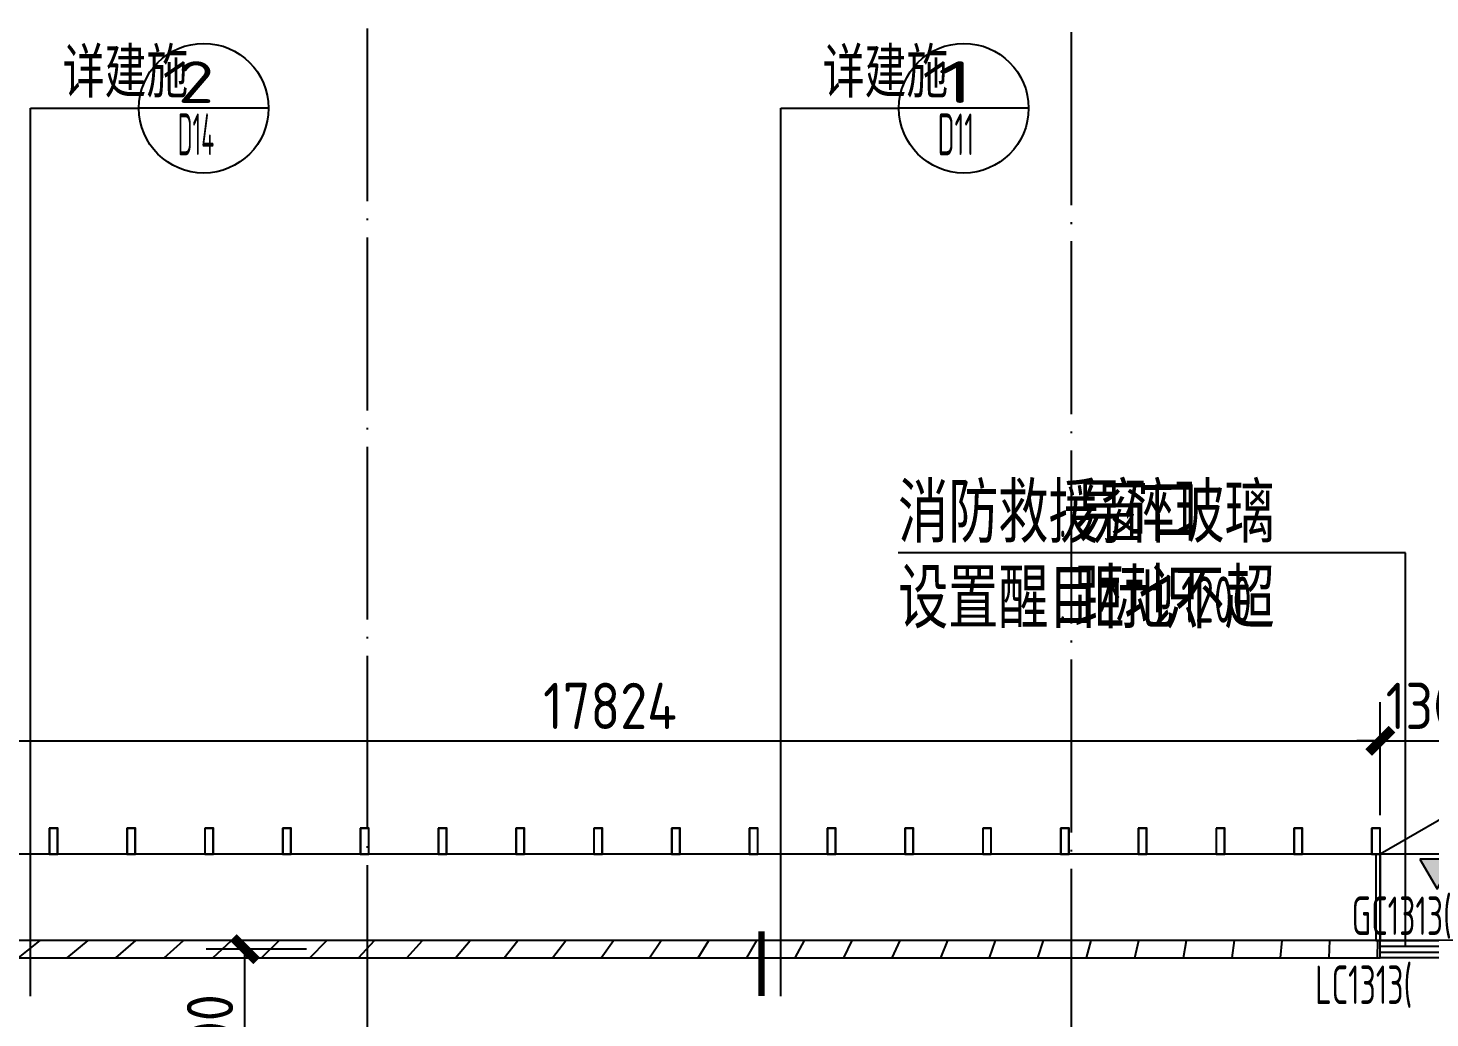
# Model space of a CAD drawing. Header units: inches. Extents: x 0 to 1813292486, y 0 to 3473589894.
# Drawn here: x 600622113 to 600638332, y 3473289822 to 3473301276 of the extents above; entities that cross this region are included whole.
import ezdxf
from ezdxf.enums import TextEntityAlignment as Align

# ---------------------------------------------------------------- set-up
doc = ezdxf.new("R2010")
doc.units = ezdxf.units.IN
doc.header["$LTSCALE"] = 1000
doc.header["$MEASUREMENT"] = 0
doc.linetypes.add('AX-MALL-GIRD-200$0$DOTE', pattern=[2.4200000000000004, 2, -0.2, 0.02, -0.2])
for name, color, linetype in [('A-Anno-Note', 241, 'Continuous'), ('AX-MALL-DIM-P02$0$A-Anno-Dims', 3, 'Continuous'), ('AX-MALL-DIM-P02$0$A-Anno-Note', 241, 'Continuous'), ('AX-MALL-DIM-P02$0$A-Detl-Thin', 131, 'Continuous'), ('AX-MALL-DIM-P02$0$DIM_LEAD', 3, 'Continuous'), ('AX-MALL-DIM-SY-P02$0$A-Anno-Note', 241, 'Continuous'), ('AX-MALL-DIM-SY-P02$0$DIM_IDEN', 3, 'Continuous'), ('AX-MALL-GIRD-200$0$A-Grid', 222, 'AX-MALL-GIRD-200$0$DOTE'), ('AX-MALL-GIRD-200$0$A-Grid-Iden', 11, 'Continuous'), ('AX-MALL-P02-200$0$A-Anno-Note', 241, 'Continuous'), ('AX-MALL-WALL-P02$0$A-Anno-Note', 241, 'Continuous'), ('AX-MALL-WALL-P02-QT$0$A-Detl-Fine', 152, 'Continuous'), ('AX-MALL-WALL-P02-QT$0$A-Detl-Patt', 8, 'Continuous'), ('AX-MALL-WALL-P02-QT$0$A-Detl-Thin', 131, 'Continuous'), ('AX-MALL-WALL-P02-QT$0$A-Flor', 41, 'Continuous'), ('AX-MALL-WALL-P02-QT$0$A-Wall', 2, 'Continuous'), ('AX-MALL-WALL-P02-QT$0$A-Wall-Patt', 13, 'Continuous'), ('AX-MALL-WALL-P02-QT$0$A-Wind', 4, 'Continuous'), ('AX-MALL-WORD-P02$0$A-Wind-Iden', 11, 'Continuous'), ('AX-MALL-ZTKD-P02$0$A-Anno-Note', 241, 'Continuous')]:
    doc.layers.add(name, color=color, linetype=linetype)
doc.styles.add('AX-MALL-DIM-P02$0$_TCH_DIM', font='gbenor.shx')
doc.styles.add('AX-MALL-DIM-P02$0$_TCH_DIM_T3', font='gbenor.shx')
doc.styles.add('AX-MALL-DIM-SY-P02$0$_TCH_DIM', font='gbenor.shx')
doc.styles.add('AX-MALL-DIM-SY-P02$0$_TCH_LABEL', font='gbenor.shx')
doc.styles.add('AX-MALL-GIRD-200$0$_TCH_DIM_T3', font='gbenor.shx')
doc.styles.add('AX-MALL-WORD-P02$0$_TCH_WINDOW', font='gbenor.shx', dxfattribs={"bigfont": 'gbcbig.shx'})
doc.dimstyles.new('AX-MALL-DIM-P02$0$_TCH_ARCH&&180', dxfattribs={"dimtxt": 535.5, "dimasz": 270, "dimexe": 450, "dimexo": 450, "dimgap": 137.25, "dimtad": 1, "dimdec": 0, "dimzin": 0, "dimdsep": 46, "dimtxsty": 'AX-MALL-DIM-P02$0$_TCH_DIM_T3', "dimblk": 'AX-MALL-DIM-P02$0$_ArchTick', "dimcen": 0.09, "dimclrt": 7, "dimazin": 2, "dimtfac": 1, "dimtdec": 0, "dimtix": 1, "dimtmove": 2, "dimatfit": 3, "dimfxl": 500, "dimtolj": 1, "dimtzin": 0, "dimarcsym": 0})
doc.dimstyles.new('AX-MALL-GIRD-200$0$_TCH_ARCH&&200', dxfattribs={"dimtxt": 595, "dimasz": 300, "dimexe": 500, "dimexo": 500, "dimgap": 152.5, "dimtad": 1, "dimdec": 0, "dimzin": 0, "dimdsep": 46, "dimtxsty": 'AX-MALL-GIRD-200$0$_TCH_DIM_T3', "dimblk": 'AX-MALL-GIRD-200$0$_ArchTick', "dimcen": 0.09, "dimclrt": 7, "dimazin": 2, "dimtfac": 1, "dimtdec": 0, "dimtix": 1, "dimtmove": 2, "dimatfit": 3, "dimfxl": 500, "dimtolj": 1, "dimtzin": 0, "dimarcsym": 0})

# ---------------------------------------------------------------- blocks, each defined once
blk = doc.blocks.new('AX-MALL-WORD-P02')
at = {"layer": 'AX-MALL-WORD-P02$0$A-Wind-Iden', "style": 'AX-MALL-WORD-P02$0$_TCH_WINDOW', "width": 0.7}
for s, p in [('GC1313(', (600464539.4087992, 3473125554.509991)), ('LC1313(', (600463863.843858, 3473124954.117017))]:
    blk.add_text(s, height=446.25, rotation=339.5681613535637, dxfattribs=at).set_placement(p)
blk = doc.blocks.new('AX-MALL-GIRD-200$0$_ArchTick')
at = {"color": 0, "linetype": 'ByBlock', "const_width": 0.4}
blk.add_lwpolyline([(-0.5, -0.5), (0.5, 0.5)], dxfattribs=at)
blk = doc.blocks.new('*D384')
at = {"layer": 'AX-MALL-GIRD-200$0$A-Grid-Iden', "color": 0, "lineweight": -2, "transparency": 16777216}
for p, q in [((600449457.0458422, 3473145483.093752), (600451202.510001, 3473150168.534487)), ((600451027.9635851, 3473149699.990414), (600460117.7186091, 3473146313.789946)), ((600458546.8008661, 3473142096.893285), (600460292.2650249, 3473146782.334019))]:
    blk.add_line(p, q, dxfattribs=at)
at = {"layer": 'AX-MALL-GIRD-200$0$A-Grid-Iden', "color": 0, "lineweight": -2, "transparency": 16777216, "xscale": 300, "yscale": 300, "zscale": 300}
for p, rotation in [((600451027.9635851, 3473149699.990414), 159.5681613087681), ((600460117.7186091, 3473146313.789946), 339.5681613087681)]:
    blk.add_blockref('AX-MALL-GIRD-200$0$_ArchTick', p, dxfattribs=dict(at, rotation=rotation))
at = {"layer": 'AX-MALL-GIRD-200$0$A-Grid-Iden', "color": 7, "transparency": 16777216, "insert": (600455729.9328709, 3473148428.579845), "char_height": 595, "attachment_point": 5, "rotation": 339.56816132295063, "style": 'AX-MALL-GIRD-200$0$_TCH_DIM_T3'}
blk.add_mtext('\\A1;9700', dxfattribs=at)
blk = doc.blocks.new('AX-MALL-WALL-P02-QT$0$xf')
at = {"layer": 'AX-MALL-WALL-P02-QT$0$A-Detl-Thin'}
h = blk.add_hatch(color=6, dxfattribs=at)
h.dxf.hatch_style = 1
h.paths.add_polyline_path([(97742.53430771828, -73448.92074108124), (97915.73938786983, -73348.92074203491), (97742.53430759907, -73248.92074108124)])
at = {"layer": 'AX-MALL-WALL-P02-QT$0$A-Detl-Thin', "color": 6}
blk.add_lwpolyline([(97742.53430771828, -73448.92074108124), (97915.73938786983, -73348.92074203491), (97742.53430759907, -73248.92074108124), (97742.53430712223, -73448.92074155807)], dxfattribs=at)
blk = doc.blocks.new('AX-MALL-WALL-P02-QT$0$xfcyc')
at = {"layer": 'AX-MALL-WALL-P02-QT$0$A-Detl-Patt'}
blk.add_lwpolyline([(140477.1649265289, -46253.47522211075, 0.1316520738759052), (140309.6967332363, -45628.47333669662), (139227.1639059782, -46253.47155284882)], format="xyb", dxfattribs=at)
at = {"layer": 'AX-MALL-WALL-P02-QT$0$A-Detl-Thin'}
for points in [[(139177.1660671234, -47253.47244501114), (139227.1660672426, -47253.47244548798), (139227.166067481, -46253.47244501114), (139177.1660676003, -46253.47244596481)], [(139227.1660670042, -47253.47244548798), (140477.1660667658, -47253.47244501114), (140477.1660666466, -46253.47522306442), (139227.1660671234, -46253.47522354126)], [(140477.166066885, -47253.47244548798), (140527.1660665274, -47253.47244501114), (140527.1660662889, -46253.47244596481), (140477.166066885, -46253.47244596481)]]:
    blk.add_lwpolyline(points, close=True, dxfattribs=at)
at = {"layer": 'AX-MALL-WALL-P02-QT$0$A-Detl-Fine', "xscale": 2, "yscale": 2, "zscale": 2, "rotation": 269.9999994436274}
blk.add_blockref('AX-MALL-WALL-P02-QT$0$xf', (286582.3976411819, 149174.1344265938), dxfattribs=at)
blk = doc.blocks.new('AX-MALL-WALL-P02-QT$0$gerthrthrth')
at = {"layer": 'AX-MALL-WALL-P02-QT$0$A-Flor'}
for points in [[(-99.99999976158142, 300.0000004768372), (-99.99999976158142, 4.76837158203125e-07), (1.192092895507812e-07, 4.76837158203125e-07), (1.192092895507812e-06, 299.9999995231628)], [(-96.99999964237213, 296.9999995231628), (-96.99999988079071, 3.000000476837158), (-2.999999761581421, 3.000000953674316), (-2.999998927116394, 296.9999995231628)]]:
    blk.add_lwpolyline(points, close=True, dxfattribs=at)
blk = doc.blocks.new('AX-MALL-WALL-P02-QT$0$fegehrthr')
at = {"layer": 'AX-MALL-WALL-P02-QT$0$A-Flor'}
blk.add_line((323377.1744827032, 135611.3443951607), (244327.1744560003, 135611.3485383987), dxfattribs=at)
at = {"layer": 'AX-MALL-WALL-P02-QT$0$A-Flor', "rotation": 359.9999999798665}
for p in [(300598.6991399527, 135611.3484225273), (301498.6991394758, 135611.3484253883), (302398.6991393566, 135611.3484253883), (303298.6991398335, 135611.3484220505), (304198.6991391182, 135611.3484244347), (305098.6991382837, 135611.3484244347), (305998.6991391182, 135611.348423481), (306898.6991385221, 135611.348423481), (307798.6991387606, 135611.3484220505), (308698.6991386414, 135611.3484215736), (309598.6991393566, 135611.3484230042), (310498.6991404295, 135611.3484230042), (311398.6991393566, 135611.3484191895), (312298.6991388798, 135611.3484220505), (313198.6991381645, 135611.3484215736), (314098.699138999, 135611.3484210968), (314998.6991381645, 135611.3484201431), (315898.6991385221, 135611.3484191895)]:
    blk.add_blockref('AX-MALL-WALL-P02-QT$0$gerthrthrth', p, dxfattribs=at)
blk = doc.blocks.new('AX-MALL-WALL-P02-QT$0$$WINLIB2D$00000001')
at = {"color": 0}
for points in [[(-0.4999999999999964, 0.5000000000000142), (-0.4999999999999964, -0.4999999999999858)], [(-0.4999999999999964, 0.5000000000000142), (0.5000000000000036, 0.5000000000000142)], [(0.5000000000000036, -0.4999999999999858), (0.5000000000000036, 0.5000000000000142)], [(0.5000000000000036, 0.1666666666666714), (-0.4999999999999964, 0.1666666666666714)], [(0.5000000000000036, -0.1666666666666572), (-0.4999999999999964, -0.1666666666666572)], [(-0.4999999999999964, -0.4999999999999858), (0.5000000000000036, -0.4999999999999858)]]:
    blk.add_lwpolyline(points, dxfattribs=at)
blk = doc.blocks.new('AX-MALL-DIM-SY-P02')
at = {"layer": 'AX-MALL-DIM-SY-P02$0$DIM_IDEN'}
for p, q in [((600449969.1834974, 3473130228.211178), (600453555.3765855, 3473139854.81687)), ((600453555.3765855, 3473139854.81687), (600454731.4012452, 3473139416.713176)), ((600456137.0334656, 3473138893.073928), (600454731.4012454, 3473139416.713176)), ((600458105.4112663, 3473127197.227599), (600461691.6043544, 3473136823.833291)), ((600461691.6043544, 3473136823.833291), (600462970.8079473, 3473136347.292417)), ((600464376.4401674, 3473135823.653169), (600462970.8079472, 3473136347.292417))]:
    blk.add_line(p, q, dxfattribs=at)
at = {"layer": 'AX-MALL-DIM-SY-P02$0$DIM_IDEN', "const_width": 75}
blk.add_lwpolyline([(600457894.5664333, 3473127275.773486), (600458156.3860568, 3473127978.589597)], dxfattribs=at)
at = {"layer": 'AX-MALL-DIM-SY-P02$0$DIM_IDEN'}
for centre in [(600455434.2173554, 3473139154.893552), (600463673.6240574, 3473136085.472793)]:
    blk.add_circle(centre, 750, dxfattribs=at)
at = {"layer": 'AX-MALL-DIM-SY-P02$0$A-Anno-Note', "style": 'AX-MALL-DIM-SY-P02$0$_TCH_DIM', "width": 0.7}
for p in [(600453967.7661798, 3473139891.220362), (600462207.1728816, 3473136821.799603)]:
    blk.add_text('详建施', height=506.3829787234042, rotation=339.5681613088448, dxfattribs=at).set_placement(p)
at = {"layer": 'AX-MALL-DIM-SY-P02$0$A-Anno-Note', "style": 'AX-MALL-DIM-SY-P02$0$_TCH_LABEL'}
for s, width, p, p2 in [('2', 1.721144848786169, (600455172.415401, 3473139316.849523), (600455568.4446397, 3473139169.317011)), ('D14', 0.5384615385496886, (600454961.6546695, 3473138751.093468), (600455357.6839082, 3473138603.560956)), ('1', 3.000000000491123, (600463411.8221028, 3473136247.428764), (600463807.8513415, 3473136099.896252)), ('D11', 0.6363636364678138, (600463201.0613713, 3473135681.672709), (600463597.09061, 3473135534.140197))]:
    blk.add_text(s, height=482.9906831399546, rotation=339.5681613000222, dxfattribs=dict(at, width=width)).set_placement(p, p2, align=Align.FIT)
blk = doc.blocks.new('AX-MALL-DIM-P02$0$_ArchTick')
at = {"color": 0, "linetype": 'ByBlock', "const_width": 0.4}
blk.add_lwpolyline([(-0.5, -0.5), (0.5, 0.5)], dxfattribs=at)
blk = doc.blocks.new('*D1310')
at = {"layer": 'AX-MALL-DIM-P02$0$A-Anno-Dims', "color": 0, "lineweight": -2, "transparency": 16777216}
for p, q in [((600453152.5284853, 3473129621.963091), (600452062.9804904, 3473130027.851689)), ((600451681.7566423, 3473127715.457173), (600452484.6701565, 3473129870.759915)), ((600452349.614971, 3473127466.660349), (600451260.0669763, 3473127872.548947))]:
    blk.add_line(p, q, dxfattribs=at)
at = {"layer": 'AX-MALL-DIM-P02$0$A-Anno-Dims', "color": 0, "lineweight": -2, "transparency": 16777216, "xscale": 270, "yscale": 270, "zscale": 270}
for p, rotation in [((600452484.6701565, 3473129870.759915), 69.56816131675924), ((600451681.7566423, 3473127715.457173), 249.5681613167592)]:
    blk.add_blockref('AX-MALL-DIM-P02$0$_ArchTick', p, dxfattribs=dict(at, rotation=rotation))
at = {"layer": 'AX-MALL-DIM-P02$0$A-Anno-Dims', "color": 7, "transparency": 16777216, "insert": (600451703.6926998, 3473128934.491141), "char_height": 535.5, "attachment_point": 5, "rotation": 69.56816131675924, "style": 'AX-MALL-DIM-P02$0$_TCH_DIM_T3'}
blk.add_mtext('\\A1;2300', dxfattribs=at)
blk = doc.blocks.new('*D1560')
at = {"layer": 'AX-MALL-DIM-P02$0$A-Anno-Dims', "color": 0, "lineweight": -2, "transparency": 16777216}
for p, q in [((600465333.6860384, 3473126738.184532), (600465790.7600487, 3473127965.132206)), ((600465633.6682748, 3473127543.44254), (600465380.6544751, 3473127637.697605)), ((600465633.6682748, 3473127543.44254), (600466851.8828655, 3473127089.62186)), ((600466551.9006294, 3473126284.363852), (600467008.9746395, 3473127511.311526)), ((600466851.8828655, 3473127089.62186), (600467104.8966652, 3473126995.366796))]:
    blk.add_line(p, q, dxfattribs=at)
at = {"layer": 'AX-MALL-DIM-P02$0$A-Anno-Dims', "color": 0, "lineweight": -2, "transparency": 16777216, "xscale": 270, "yscale": 270, "zscale": 270}
for p, rotation in [((600465633.6682748, 3473127543.44254), 339.5681613503145), ((600466851.8828655, 3473127089.62186), 159.5681613503145)]:
    blk.add_blockref('AX-MALL-DIM-P02$0$_ArchTick', p, dxfattribs=dict(at, rotation=rotation))
at = {"layer": 'AX-MALL-DIM-P02$0$A-Anno-Dims', "color": 7, "transparency": 16777216, "insert": (600466384.1581664, 3473127696.0529), "char_height": 535.5, "attachment_point": 5, "rotation": 339.56816135031454, "style": 'AX-MALL-DIM-P02$0$_TCH_DIM_T3'}
blk.add_mtext('\\A1;1300', dxfattribs=at)
blk = doc.blocks.new('*D1561')
at = {"layer": 'AX-MALL-DIM-P02$0$A-Anno-Dims', "color": 0, "lineweight": -2, "transparency": 16777216}
for p, q in [((600448630.784577, 3473132960.505427), (600449087.8585869, 3473134187.453101)), ((600448930.7668129, 3473133765.763434), (600465633.6682745, 3473127543.44254)), ((600465333.6860386, 3473126738.184532), (600465790.7600485, 3473127965.132206))]:
    blk.add_line(p, q, dxfattribs=at)
at = {"layer": 'AX-MALL-DIM-P02$0$A-Anno-Dims', "color": 0, "lineweight": -2, "transparency": 16777216, "xscale": 270, "yscale": 270, "zscale": 270}
for p, rotation in [((600448930.7668129, 3473133765.763434), 159.5681613501299), ((600465633.6682745, 3473127543.44254), 339.5681613501299)]:
    blk.add_blockref('AX-MALL-DIM-P02$0$_ArchTick', p, dxfattribs=dict(at, rotation=rotation))
at = {"layer": 'AX-MALL-DIM-P02$0$A-Anno-Dims', "color": 7, "transparency": 16777216, "insert": (600457423.6001402, 3473131034.123687), "char_height": 535.5, "attachment_point": 5, "rotation": 339.5681613501299, "style": 'AX-MALL-DIM-P02$0$_TCH_DIM_T3'}
blk.add_mtext('\\A1;17824', dxfattribs=at)
blk = doc.blocks.new('AX-MALL-GIRD-200')
at = {"layer": 'AX-MALL-GIRD-200$0$A-Grid'}
for p, q in [((600458372.2544507, 3473141628.349212), (600419642.7155019, 3473037664.622131)), ((600427279.9838982, 3473034819.515553), (600466009.5228474, 3473138783.242634))]:
    blk.add_line(p, q, dxfattribs=at)
at = {"layer": 'AX-MALL-GIRD-200$0$A-Grid-Iden'}
dim = blk.add_linear_dim(base=(600460117.7186091, 3473146313.789946), p1=(600449282.4994262, 3473145014.549679), p2=(600458372.2544504, 3473141628.349212), angle=339.5681613140468, dimstyle='AX-MALL-GIRD-200$0$_TCH_ARCH&&200', override={"dimgap": 0}, dxfattribs=at)
dim.commit()
dim.dimension.update_dxf_attribs({"geometry": '*D384', "text_midpoint": (600455729.9328709, 3473148428.579845), "dimtype": 129, "text_rotation": 339.5681613229506})
blk = doc.blocks.new('AX-MALL-WALL-P02-QT')
at = {"layer": 'AX-MALL-WALL-P02-QT$0$A-Wall-Patt'}
h = blk.add_hatch(dxfattribs=at)
h.set_pattern_fill('普通砖', color=256, scale=200, style=0)
h.set_pattern_definition([(45, (0, 359.0227), (-353.55353201463, 353.55353201463), [])])
h.paths.add_polyline_path([(600448054.7813823, 3473131414.309922), (600464757.6828395, 3473125191.989015), (600464827.5014058, 3473125379.406644), (600448124.5999486, 3473131601.727551)])
at = {"layer": 'AX-MALL-WALL-P02-QT$0$A-Wall'}
for p, q in [((600464827.5014058, 3473125379.406644), (600448124.5999486, 3473131601.727551)), ((600448054.7813823, 3473131414.309922), (600464757.6828395, 3473125191.989015)), ((600464757.6828395, 3473125191.989015), (600464827.5014058, 3473125379.406644))]:
    blk.add_line(p, q, dxfattribs=at)
at = {"layer": 'AX-MALL-WALL-P02-QT$0$A-Detl-Fine', "rotation": 339.5681613092246}
blk.add_blockref('AX-MALL-WALL-P02-QT$0$xfcyc', (600350855.2228682, 3473218263.281198), dxfattribs=at)
at = {"layer": 'AX-MALL-WALL-P02-QT$0$A-Detl-Thin', "rotation": 339.5681613092246}
blk.add_blockref('AX-MALL-WALL-P02-QT$0$fegehrthr', (600121810.7232074, 3473109514.681517), dxfattribs=at)
at = {"layer": 'AX-MALL-WALL-P02-QT$0$A-Wind'}
blk.add_blockref('AX-MALL-GIRD-200', (0, 0), dxfattribs=at)
at = {"layer": 'AX-MALL-WALL-P02-QT$0$A-Wind', "xscale": -1300, "yscale": 200, "zscale": 200, "rotation": 339.5681613086571}
blk.add_blockref('AX-MALL-WALL-P02-QT$0$$WINLIB2D$00000001', (600465401.6994181, 3473125058.787489), dxfattribs=at)
blk = doc.blocks.new('AX-MALL-WALL-P02')
at = {"layer": 'AX-MALL-WALL-P02$0$A-Anno-Note'}
blk.add_blockref('AX-MALL-WORD-P02', (0, 0), dxfattribs=at)
blk.add_blockref('AX-MALL-WALL-P02-QT', (0, 0), dxfattribs=at)
blk = doc.blocks.new('AX-MALL-ZTKD-P02')
at = {"layer": 'AX-MALL-ZTKD-P02$0$A-Anno-Note'}
blk.add_blockref('AX-MALL-GIRD-200', (0, 0), dxfattribs=at)
blk = doc.blocks.new('AX-MALL-DIM-P02')
at = {"layer": 'AX-MALL-DIM-P02$0$DIM_LEAD'}
for p, q in [((600466668.6348867, 3473129482.358324), (600461166.622112, 3473131532.019528)), ((600465078.7891303, 3473125214.652205), (600466668.6348867, 3473129482.358324))]:
    blk.add_line(p, q, dxfattribs=at)
at = {"layer": 'AX-MALL-DIM-P02$0$A-Anno-Dims'}
blk.add_blockref('AX-MALL-DIM-SY-P02', (0, 0), dxfattribs=at)
at = {"layer": 'AX-MALL-DIM-P02$0$A-Detl-Thin'}
blk.add_blockref('AX-MALL-ZTKD-P02', (-2.384185791015625e-06, 9.5367431640625e-07), dxfattribs=at)
at = {"layer": 'AX-MALL-DIM-P02$0$A-Anno-Note', "style": 'AX-MALL-DIM-P02$0$_TCH_DIM', "width": 0.7}
for s, height, p in [('消防救援窗口', 607.6595744680851, (600461229.5216584, 3473131700.86407)), ('易碎玻璃', 607.6595744680851, (600463137.742165, 3473130989.995939)), ('设置醒目标识', 607.6595744680851, (600460883.7940817, 3473130772.809453)), ('.', 535.5, (600462970.4719307, 3473131052.309009)), ('距地不超', 607.6595744680851, (600462792.0145882, 3473130061.941321)), ('.', 535.5, (600462624.744354, 3473130124.254392)), ('1200', 535.5, (600463952.6481032, 3473129629.57128))]:
    blk.add_text(s, height=height, rotation=339.5681613092246, dxfattribs=at).set_placement(p)
at = {"layer": 'AX-MALL-DIM-P02$0$A-Anno-Dims'}
for p1, p2, distance, picture, middle in [((600448473.692803, 3473132538.815761), (600465176.5942647, 3473126316.494866), 1309.319382664247, '*D1561', (600457423.6001402, 3473131034.123687)), ((600452771.3046373, 3473127309.568575), (600453574.2181513, 3473129464.871316), 1162.6953116868226, '*D1310', (600451703.6926998, 3473128934.491141)), ((600465176.5942647, 3473126316.494866), (600466394.8088554, 3473125862.674186), 1309.3193823422537, '*D1560', (600466384.1581664, 3473127696.0529))]:
    dim = blk.add_aligned_dim(p1=p1, p2=p2, distance=distance, dimstyle='AX-MALL-DIM-P02$0$_TCH_ARCH&&180', dxfattribs=at)
    dim.commit()
    dim.dimension.update_dxf_attribs({"geometry": picture, "text_midpoint": middle})
blk = doc.blocks.new('AX-MALL-P02-200')
at = {"layer": 'AX-MALL-P02-200$0$A-Anno-Note'}
blk.add_blockref('AX-MALL-WALL-P02', (0, 0), dxfattribs=at)
blk.add_blockref('AX-MALL-DIM-P02', (0, 0), dxfattribs=at)

msp = doc.modelspace()

# ---------------------------------------------------------------- block references
at = {"layer": 'A-Anno-Note', "rotation": 20.43183869077545}
msp.add_blockref('AX-MALL-P02-200', (1250392458.527329, 9048125.682563305), dxfattribs=at)

doc.saveas('drawing.dxf')
